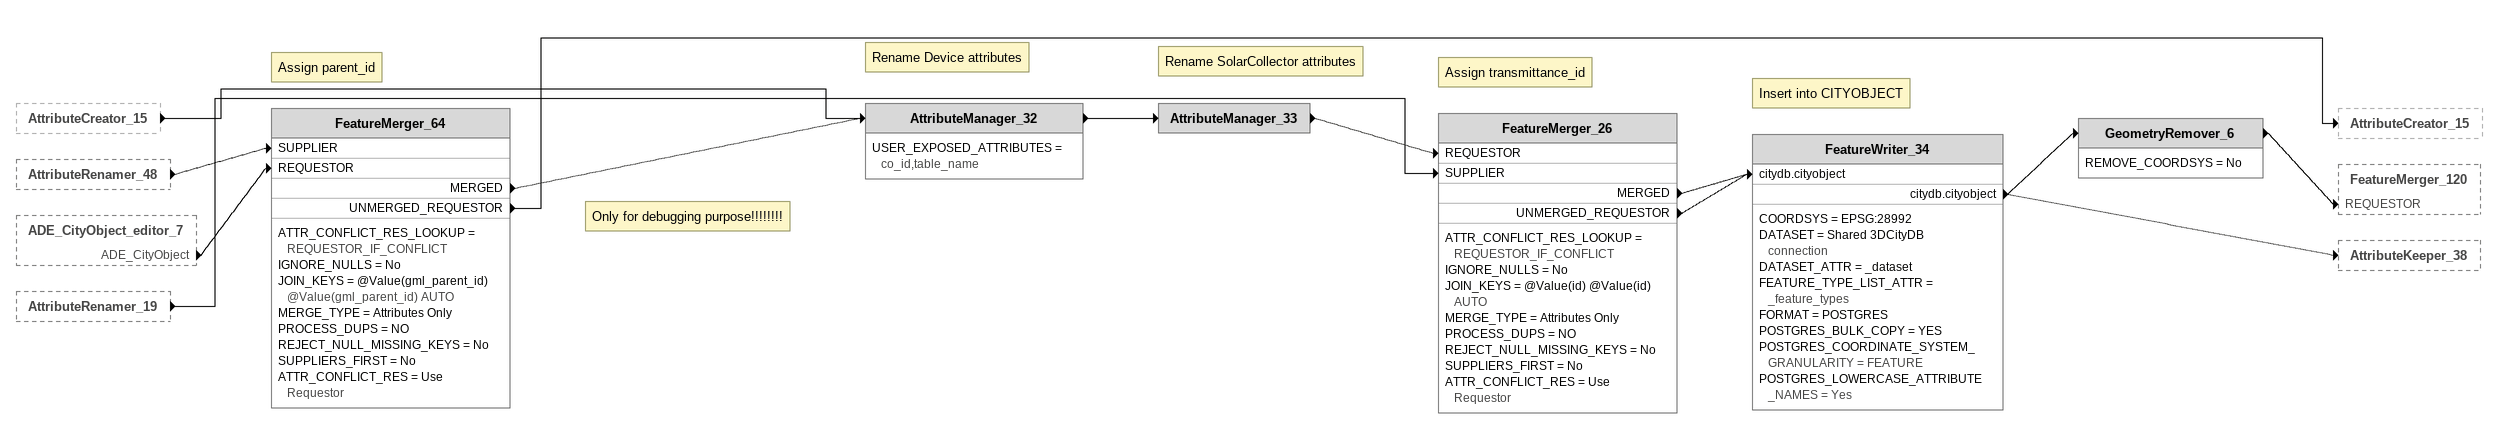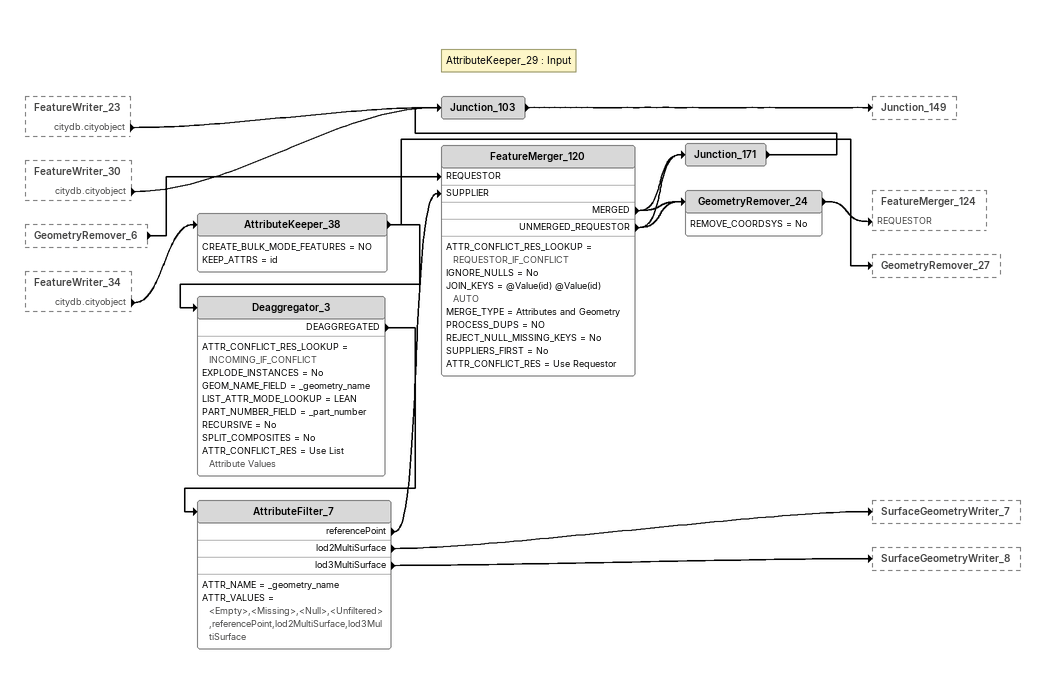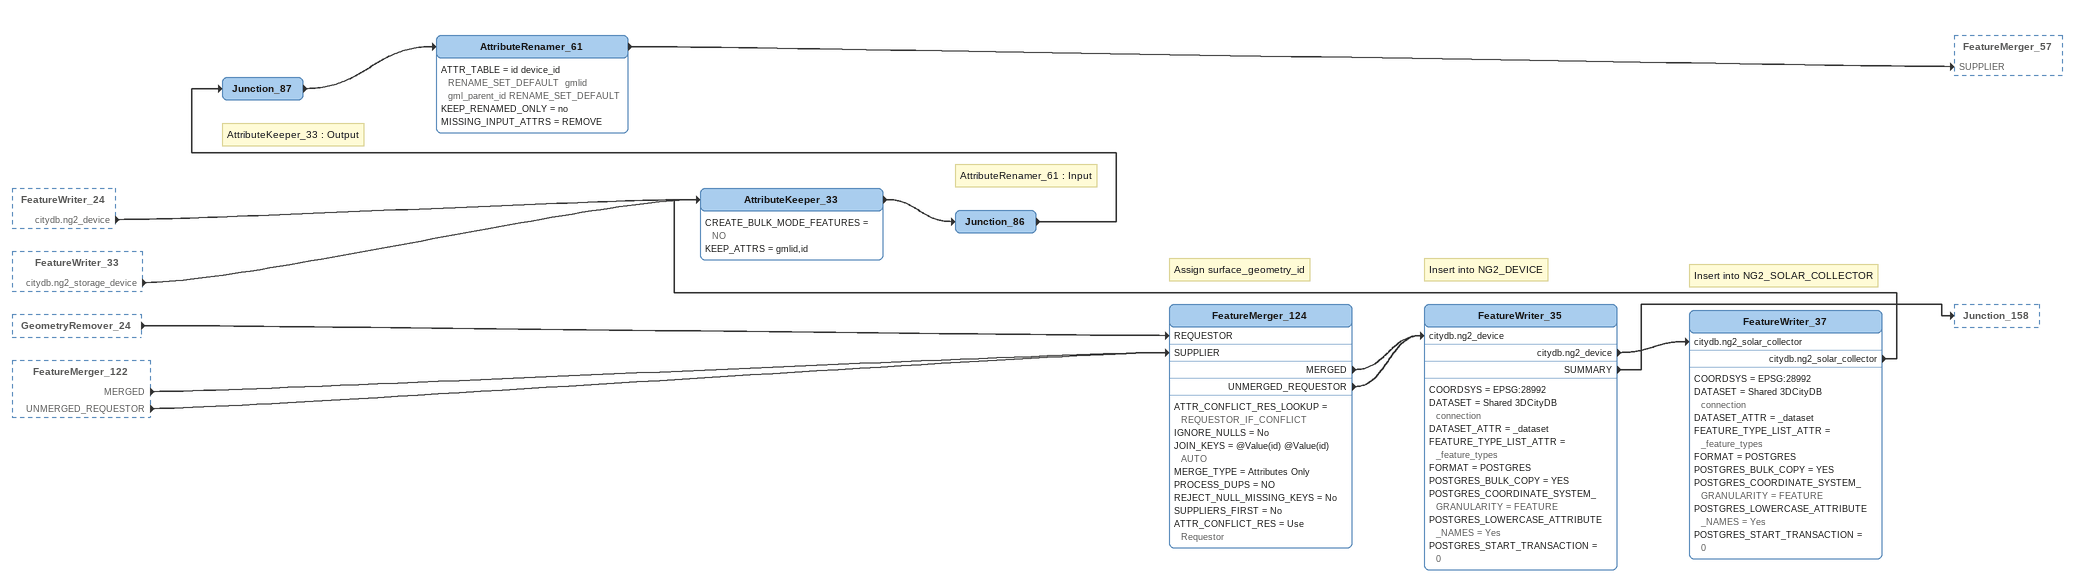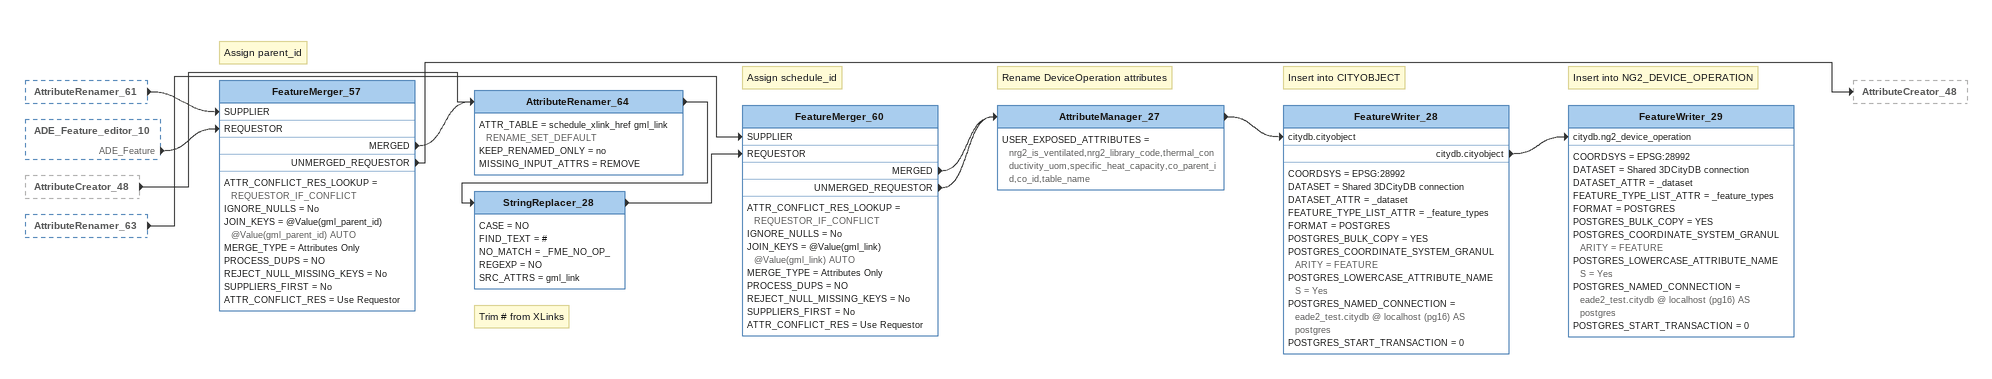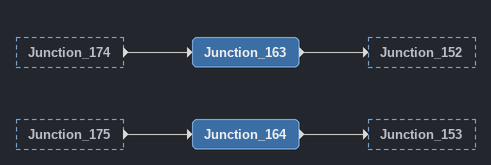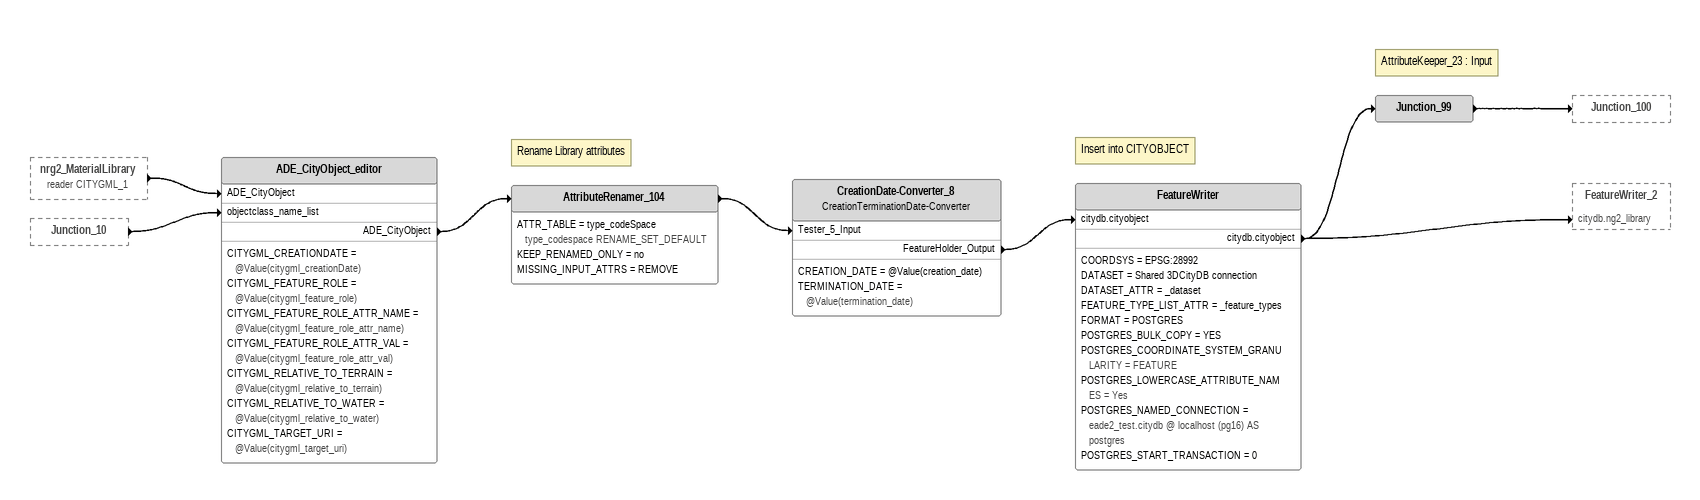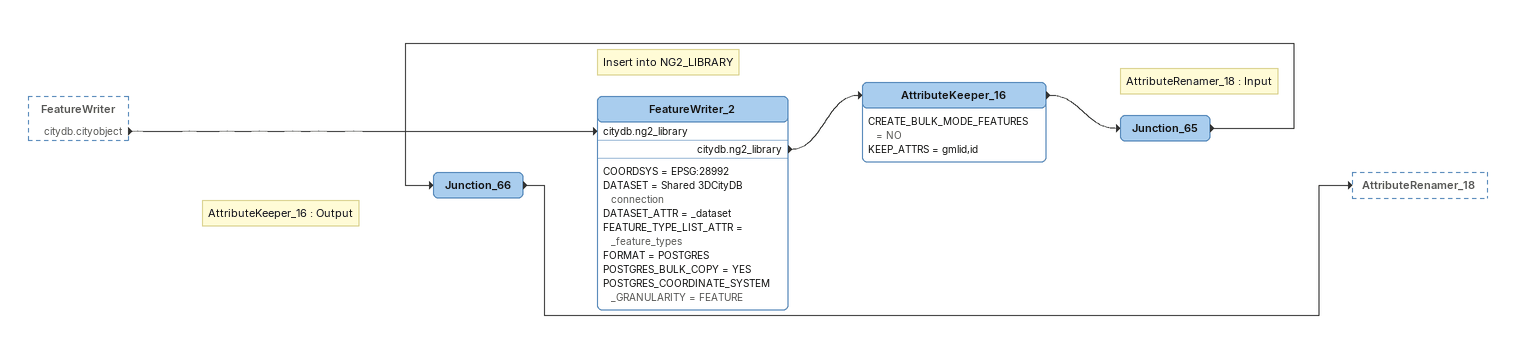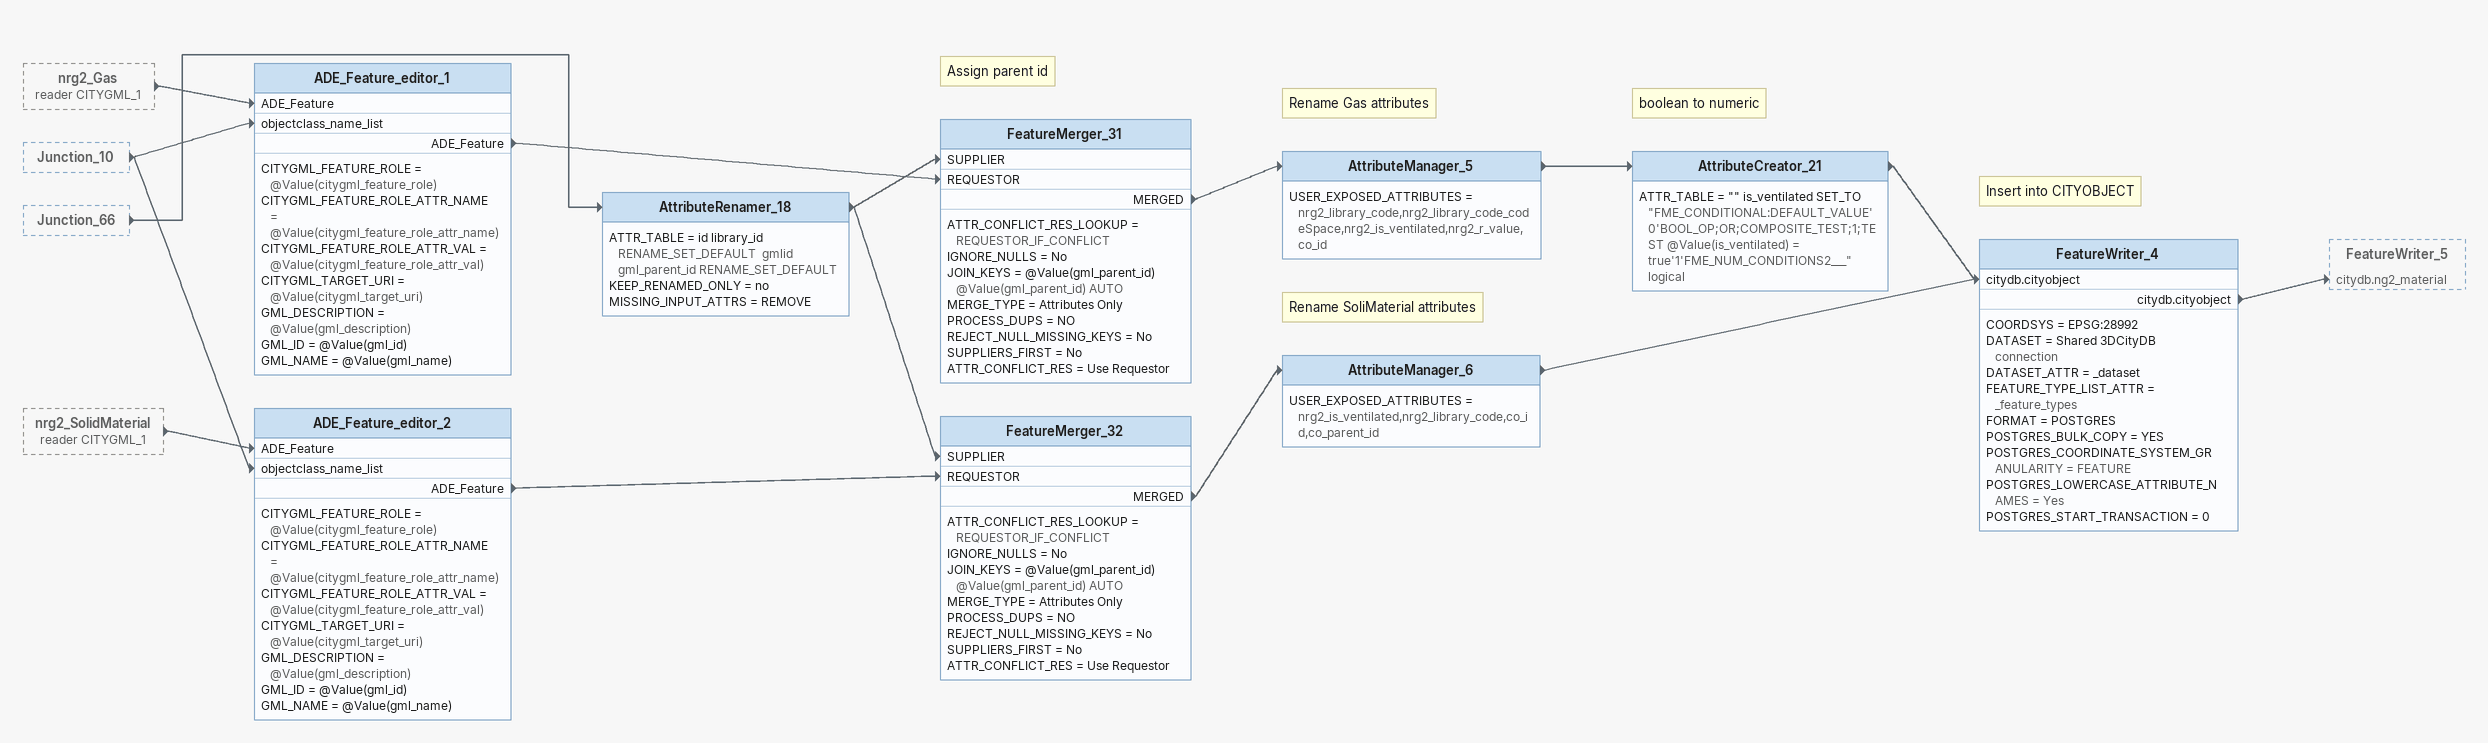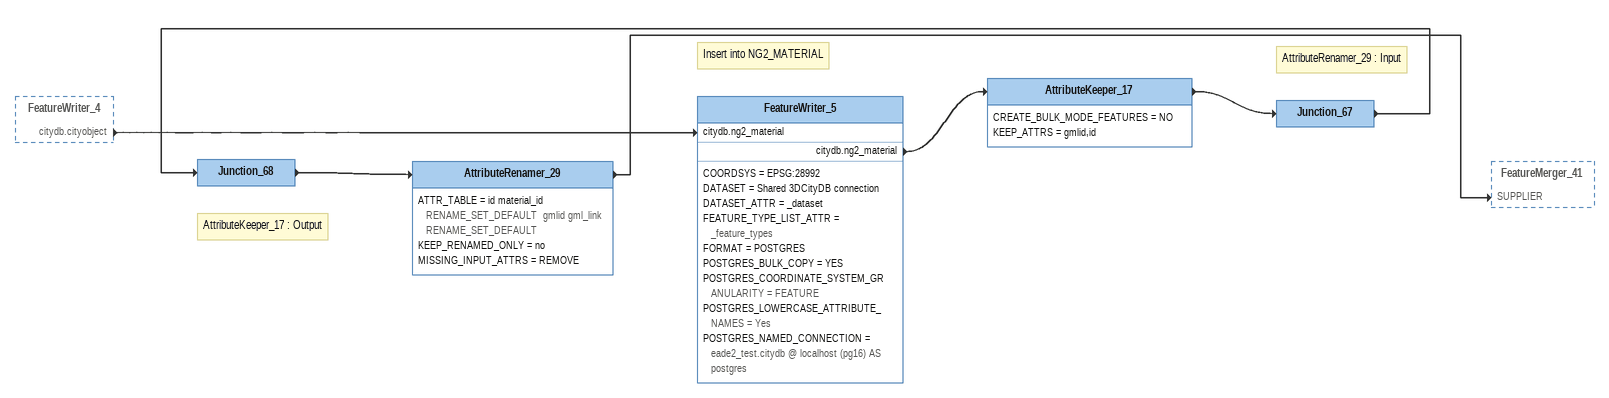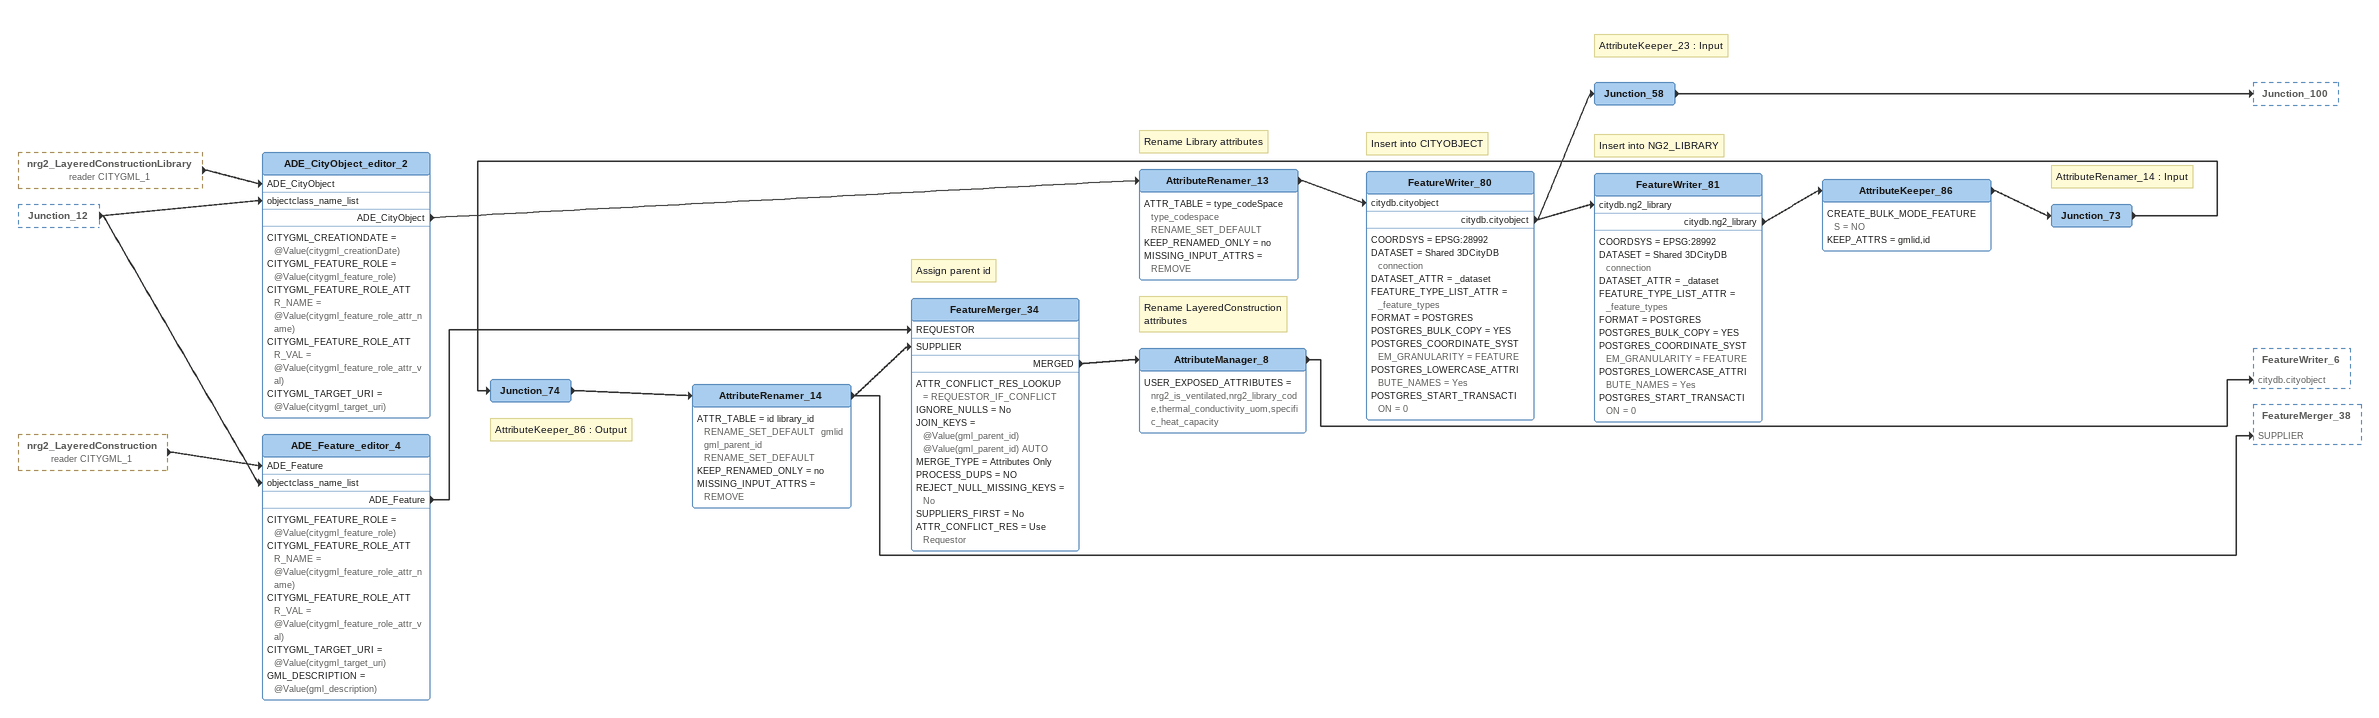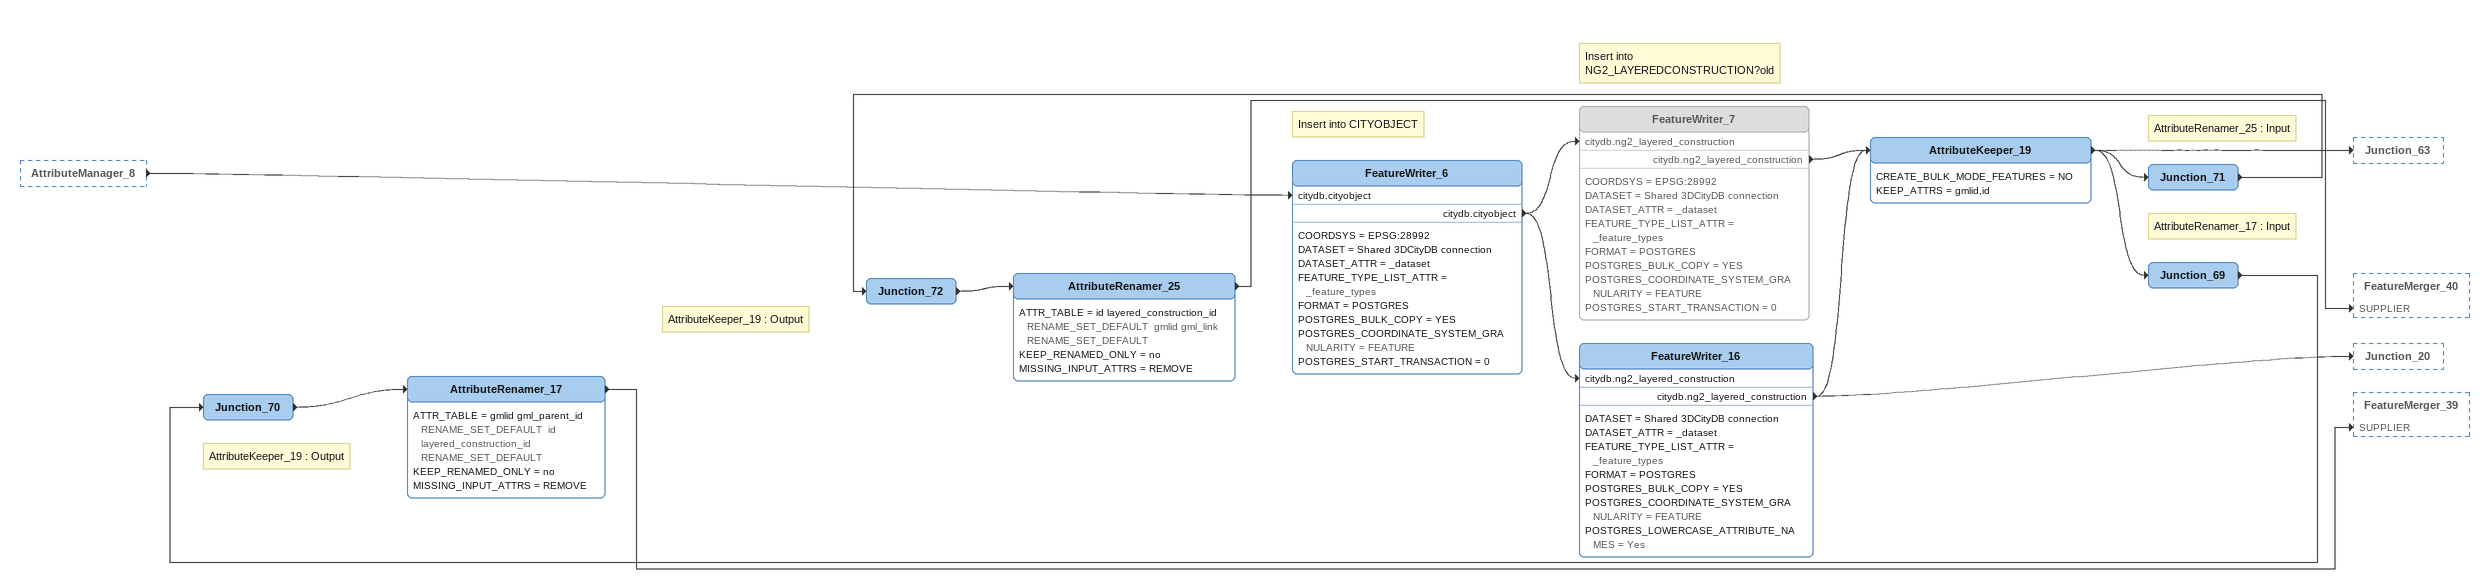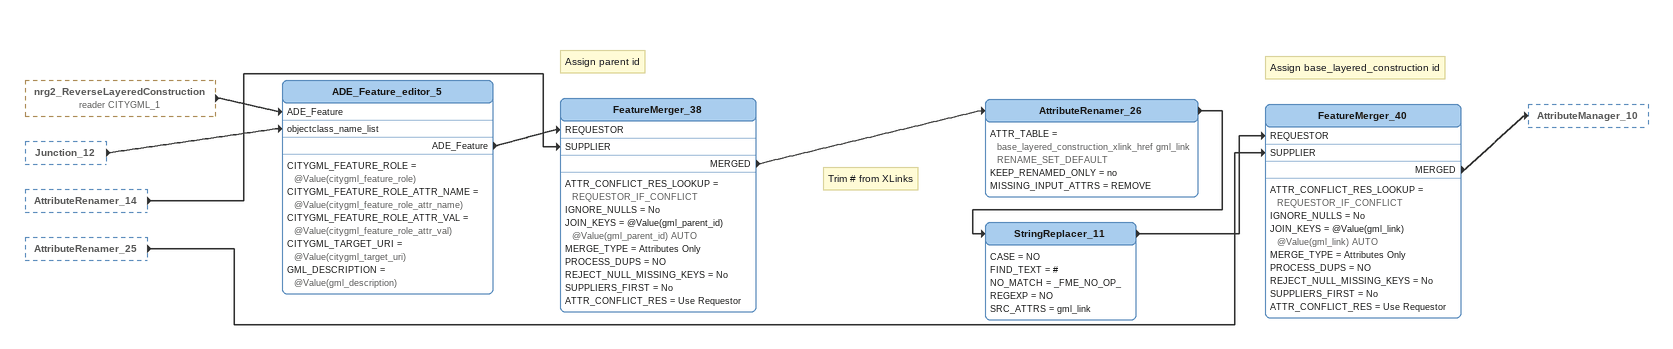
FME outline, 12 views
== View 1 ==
AttributeCreator_15 [outside]
    -> AttributeManager_32
AttributeRenamer_48 [outside]
    -> FeatureMerger_64 [SUPPLIER]
ADE_CityObject_editor_7 [outside]
    ADE_CityObject -> FeatureMerger_64 [REQUESTOR]
AttributeRenamer_19 [outside]
    -> FeatureMerger_26 [SUPPLIER]
Note: Assign parent_id
Note: Only for debugging purpose!!!!!!!!
FeatureMerger_64
    ATTR_CONFLICT_RES_LOOKUP = REQUESTOR_IF_CONFLICT
    IGNORE_NULLS = No
    JOIN_KEYS = @Value(gml_parent_id) @Value(gml_parent_id) AUTO
    MERGE_TYPE = Attributes Only
    PROCESS_DUPS = NO
    REJECT_NULL_MISSING_KEYS = No
    SUPPLIERS_FIRST = No
    ATTR_CONFLICT_RES = Use Requestor
    MERGED -> AttributeManager_32
    UNMERGED_REQUESTOR -> AttributeCreator_15
Note: Rename Device attributes
AttributeManager_32
    USER_EXPOSED_ATTRIBUTES = co_id,table_name
    -> AttributeManager_33
Note: Rename SolarCollector attributes
AttributeManager_33
    -> FeatureMerger_26 [REQUESTOR]
Note: Assign transmittance_id
FeatureMerger_26
    ATTR_CONFLICT_RES_LOOKUP = REQUESTOR_IF_CONFLICT
    IGNORE_NULLS = No
    JOIN_KEYS = @Value(id) @Value(id) AUTO
    MERGE_TYPE = Attributes Only
    PROCESS_DUPS = NO
    REJECT_NULL_MISSING_KEYS = No
    SUPPLIERS_FIRST = No
    ATTR_CONFLICT_RES = Use Requestor
    MERGED -> FeatureWriter_34 [citydb.cityobject]
    UNMERGED_REQUESTOR -> FeatureWriter_34 [citydb.cityobject]
Note: Insert into CITYOBJECT
FeatureWriter_34
    COORDSYS = EPSG:28992
    DATASET = Shared 3DCityDB connection
    DATASET_ATTR = _dataset
    FEATURE_TYPE_LIST_ATTR = _feature_types
    FORMAT = POSTGRES
    POSTGRES_BULK_COPY = YES
    POSTGRES_COORDINATE_SYSTEM_GRANULARITY = FEATURE
    POSTGRES_LOWERCASE_ATTRIBUTE_NAMES = Yes
    citydb.cityobject -> GeometryRemover_6
    citydb.cityobject -> AttributeKeeper_38
GeometryRemover_6
    REMOVE_COORDSYS = No
    -> FeatureMerger_120 [REQUESTOR]

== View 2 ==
FeatureWriter_23 [outside]
    citydb.cityobject -> Junction_103
FeatureWriter_30 [outside]
    citydb.cityobject -> Junction_103
GeometryRemover_6 [outside]
    -> FeatureMerger_120 [REQUESTOR]
FeatureWriter_34 [outside]
    citydb.cityobject -> AttributeKeeper_38
AttributeKeeper_38
    CREATE_BULK_MODE_FEATURES = NO
    KEEP_ATTRS = id
    -> Deaggregator_3
    -> GeometryRemover_27
Deaggregator_3
    ATTR_CONFLICT_RES_LOOKUP = INCOMING_IF_CONFLICT
    EXPLODE_INSTANCES = No
    GEOM_NAME_FIELD = _geometry_name
    LIST_ATTR_MODE_LOOKUP = LEAN
    PART_NUMBER_FIELD = _part_number
    RECURSIVE = No
    SPLIT_COMPOSITES = No
    ATTR_CONFLICT_RES = Use List Attribute Values
    DEAGGREGATED -> AttributeFilter_7
AttributeFilter_7
    ATTR_NAME = _geometry_name
    ATTR_VALUES = <Empty>,<Missing>,<Null>,<Unfiltered>,referencePoint,lod2MultiSurface,lod3MultiSurface
    referencePoint -> FeatureMerger_120 [SUPPLIER]
    lod2MultiSurface -> SurfaceGeometryWriter_7
    lod3MultiSurface -> SurfaceGeometryWriter_8
FeatureMerger_120
    ATTR_CONFLICT_RES_LOOKUP = REQUESTOR_IF_CONFLICT
    IGNORE_NULLS = No
    JOIN_KEYS = @Value(id) @Value(id) AUTO
    MERGE_TYPE = Attributes and Geometry
    PROCESS_DUPS = NO
    REJECT_NULL_MISSING_KEYS = No
    SUPPLIERS_FIRST = No
    ATTR_CONFLICT_RES = Use Requestor
    MERGED -> GeometryRemover_24
    MERGED -> Junction_171
    UNMERGED_REQUESTOR -> GeometryRemover_24
    UNMERGED_REQUESTOR -> Junction_171
Junction_171
    -> Junction_103
Note: AttributeKeeper_29 : Input
Junction_103
    -> Junction_149
GeometryRemover_24
    REMOVE_COORDSYS = No
    -> FeatureMerger_124 [REQUESTOR]

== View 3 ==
FeatureWriter_24 [outside]
    citydb.ng2_device -> AttributeKeeper_33
FeatureWriter_33 [outside]
    citydb.ng2_storage_device -> AttributeKeeper_33
GeometryRemover_24 [outside]
    -> FeatureMerger_124 [REQUESTOR]
FeatureMerger_122 [outside]
    MERGED -> FeatureMerger_124 [SUPPLIER]
    UNMERGED_REQUESTOR -> FeatureMerger_124 [SUPPLIER]
Note: Assign surface_geometry_id
FeatureMerger_124
    ATTR_CONFLICT_RES_LOOKUP = REQUESTOR_IF_CONFLICT
    IGNORE_NULLS = No
    JOIN_KEYS = @Value(id) @Value(id) AUTO
    MERGE_TYPE = Attributes Only
    PROCESS_DUPS = NO
    REJECT_NULL_MISSING_KEYS = No
    SUPPLIERS_FIRST = No
    ATTR_CONFLICT_RES = Use Requestor
    MERGED -> FeatureWriter_35 [citydb.ng2_device]
    UNMERGED_REQUESTOR -> FeatureWriter_35 [citydb.ng2_device]
Note: Insert into NG2_DEVICE
FeatureWriter_35
    COORDSYS = EPSG:28992
    DATASET = Shared 3DCityDB connection
    DATASET_ATTR = _dataset
    FEATURE_TYPE_LIST_ATTR = _feature_types
    FORMAT = POSTGRES
    POSTGRES_BULK_COPY = YES
    POSTGRES_COORDINATE_SYSTEM_GRANULARITY = FEATURE
    POSTGRES_LOWERCASE_ATTRIBUTE_NAMES = Yes
    POSTGRES_START_TRANSACTION = 0
    citydb.ng2_device -> FeatureWriter_37 [citydb.ng2_solar_collector]
    SUMMARY -> Junction_158
Note: Insert into NG2_SOLAR_COLLECTOR
FeatureWriter_37
    COORDSYS = EPSG:28992
    DATASET = Shared 3DCityDB connection
    DATASET_ATTR = _dataset
    FEATURE_TYPE_LIST_ATTR = _feature_types
    FORMAT = POSTGRES
    POSTGRES_BULK_COPY = YES
    POSTGRES_COORDINATE_SYSTEM_GRANULARITY = FEATURE
    POSTGRES_LOWERCASE_ATTRIBUTE_NAMES = Yes
    POSTGRES_START_TRANSACTION = 0
    citydb.ng2_solar_collector -> AttributeKeeper_33
AttributeKeeper_33
    CREATE_BULK_MODE_FEATURES = NO
    KEEP_ATTRS = gmlid,id
    -> Junction_86
Note: AttributeRenamer_61 : Input
Junction_86
    -> Junction_87
Note: AttributeKeeper_33 : Output
Junction_87
    -> AttributeRenamer_61
AttributeRenamer_61
    ATTR_TABLE = id device_id RENAME_SET_DEFAULT  gmlid gml_parent_id RENAME_SET_DEFAULT
    KEEP_RENAMED_ONLY = no
    MISSING_INPUT_ATTRS = REMOVE
    -> FeatureMerger_57 [SUPPLIER]

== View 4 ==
AttributeRenamer_61 [outside]
    -> FeatureMerger_57 [SUPPLIER]
ADE_Feature_editor_10 [outside]
    ADE_Feature -> FeatureMerger_57 [REQUESTOR]
AttributeCreator_48 [outside]
    -> AttributeRenamer_64
AttributeRenamer_63 [outside]
    -> FeatureMerger_60 [SUPPLIER]
Note: Assign parent_id
FeatureMerger_57
    ATTR_CONFLICT_RES_LOOKUP = REQUESTOR_IF_CONFLICT
    IGNORE_NULLS = No
    JOIN_KEYS = @Value(gml_parent_id) @Value(gml_parent_id) AUTO
    MERGE_TYPE = Attributes Only
    PROCESS_DUPS = NO
    REJECT_NULL_MISSING_KEYS = No
    SUPPLIERS_FIRST = No
    ATTR_CONFLICT_RES = Use Requestor
    MERGED -> AttributeRenamer_64
    UNMERGED_REQUESTOR -> AttributeCreator_48
AttributeRenamer_64
    ATTR_TABLE = schedule_xlink_href gml_link RENAME_SET_DEFAULT
    KEEP_RENAMED_ONLY = no
    MISSING_INPUT_ATTRS = REMOVE
    -> StringReplacer_28
Note: Trim # from XLinks
StringReplacer_28
    CASE = NO
    FIND_TEXT = #
    NO_MATCH = _FME_NO_OP_
    REGEXP = NO
    SRC_ATTRS = gml_link
    -> FeatureMerger_60 [REQUESTOR]
Note: Assign schedule_id
FeatureMerger_60
    ATTR_CONFLICT_RES_LOOKUP = REQUESTOR_IF_CONFLICT
    IGNORE_NULLS = No
    JOIN_KEYS = @Value(gml_link) @Value(gml_link) AUTO
    MERGE_TYPE = Attributes Only
    PROCESS_DUPS = NO
    REJECT_NULL_MISSING_KEYS = No
    SUPPLIERS_FIRST = No
    ATTR_CONFLICT_RES = Use Requestor
    MERGED -> AttributeManager_27
    UNMERGED_REQUESTOR -> AttributeManager_27
Note: Rename DeviceOperation attributes
AttributeManager_27
    USER_EXPOSED_ATTRIBUTES = nrg2_is_ventilated,nrg2_library_code,thermal_conductivity_uom,specific_heat_capacity,co_parent_id,co_id,table_name
    -> FeatureWriter_28 [citydb.cityobject]
Note: Insert into CITYOBJECT
FeatureWriter_28
    COORDSYS = EPSG:28992
    DATASET = Shared 3DCityDB connection
    DATASET_ATTR = _dataset
    FEATURE_TYPE_LIST_ATTR = _feature_types
    FORMAT = POSTGRES
    POSTGRES_BULK_COPY = YES
    POSTGRES_COORDINATE_SYSTEM_GRANULARITY = FEATURE
    POSTGRES_LOWERCASE_ATTRIBUTE_NAMES = Yes
    POSTGRES_NAMED_CONNECTION = eade2_test.citydb @ localhost (pg16) AS postgres
    POSTGRES_START_TRANSACTION = 0
    citydb.cityobject -> FeatureWriter_29 [citydb.ng2_device_operation]
Note: Insert into NG2_DEVICE_OPERATION
FeatureWriter_29
    COORDSYS = EPSG:28992
    DATASET = Shared 3DCityDB connection
    DATASET_ATTR = _dataset
    FEATURE_TYPE_LIST_ATTR = _feature_types
    FORMAT = POSTGRES
    POSTGRES_BULK_COPY = YES
    POSTGRES_COORDINATE_SYSTEM_GRANULARITY = FEATURE
    POSTGRES_LOWERCASE_ATTRIBUTE_NAMES = Yes
    POSTGRES_NAMED_CONNECTION = eade2_test.citydb @ localhost (pg16) AS postgres
    POSTGRES_START_TRANSACTION = 0

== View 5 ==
Junction_174 [outside]
    -> Junction_163
Junction_175 [outside]
    -> Junction_164
Junction_163
    -> Junction_152
Junction_164
    -> Junction_153

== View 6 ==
nrg2_MaterialLibrary (reader CITYGML_1) [outside]
    -> ADE_CityObject_editor [ADE_CityObject]
Junction_10 [outside]
    -> ADE_CityObject_editor [objectclass_name_list]
ADE_CityObject_editor
    CITYGML_CREATIONDATE = @Value(citygml_creationDate)
    CITYGML_FEATURE_ROLE = @Value(citygml_feature_role)
    CITYGML_FEATURE_ROLE_ATTR_NAME = @Value(citygml_feature_role_attr_name)
    CITYGML_FEATURE_ROLE_ATTR_VAL = @Value(citygml_feature_role_attr_val)
    CITYGML_RELATIVE_TO_TERRAIN = @Value(citygml_relative_to_terrain)
    CITYGML_RELATIVE_TO_WATER = @Value(citygml_relative_to_water)
    CITYGML_TARGET_URI = @Value(citygml_target_uri)
    ADE_CityObject -> AttributeRenamer_104
Note: Rename Library attributes
AttributeRenamer_104
    ATTR_TABLE = type_codeSpace type_codespace RENAME_SET_DEFAULT
    KEEP_RENAMED_ONLY = no
    MISSING_INPUT_ATTRS = REMOVE
    -> CreationDate-Converter_8 [Tester_5_Input]
CreationDate-Converter_8: CreationTerminationDate-Converter
    CREATION_DATE = @Value(creation_date)
    TERMINATION_DATE = @Value(termination_date)
    FeatureHolder_Output -> FeatureWriter [citydb.cityobject]
Note: Insert into CITYOBJECT
FeatureWriter
    COORDSYS = EPSG:28992
    DATASET = Shared 3DCityDB connection
    DATASET_ATTR = _dataset
    FEATURE_TYPE_LIST_ATTR = _feature_types
    FORMAT = POSTGRES
    POSTGRES_BULK_COPY = YES
    POSTGRES_COORDINATE_SYSTEM_GRANULARITY = FEATURE
    POSTGRES_LOWERCASE_ATTRIBUTE_NAMES = Yes
    POSTGRES_NAMED_CONNECTION = eade2_test.citydb @ localhost (pg16) AS postgres
    POSTGRES_START_TRANSACTION = 0
    citydb.cityobject -> Junction_99
    citydb.cityobject -> FeatureWriter_2 [citydb.ng2_library]
Note: AttributeKeeper_23 : Input
Junction_99
    -> Junction_100

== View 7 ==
FeatureWriter [outside]
    citydb.cityobject -> FeatureWriter_2 [citydb.ng2_library]
Note: Insert into NG2_LIBRARY
FeatureWriter_2
    COORDSYS = EPSG:28992
    DATASET = Shared 3DCityDB connection
    DATASET_ATTR = _dataset
    FEATURE_TYPE_LIST_ATTR = _feature_types
    FORMAT = POSTGRES
    POSTGRES_BULK_COPY = YES
    POSTGRES_COORDINATE_SYSTEM_GRANULARITY = FEATURE
    citydb.ng2_library -> AttributeKeeper_16
AttributeKeeper_16
    CREATE_BULK_MODE_FEATURES = NO
    KEEP_ATTRS = gmlid,id
    -> Junction_65
Note: AttributeRenamer_18 : Input
Junction_65
    -> Junction_66
Note: AttributeKeeper_16 : Output
Junction_66
    -> AttributeRenamer_18

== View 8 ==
nrg2_Gas (reader CITYGML_1) [outside]
    -> ADE_Feature_editor_1 [ADE_Feature]
Junction_10 [outside]
    -> ADE_Feature_editor_1 [objectclass_name_list]
    -> ADE_Feature_editor_2 [objectclass_name_list]
Junction_66 [outside]
    -> AttributeRenamer_18
nrg2_SolidMaterial (reader CITYGML_1) [outside]
    -> ADE_Feature_editor_2 [ADE_Feature]
AttributeRenamer_18
    ATTR_TABLE = id library_id RENAME_SET_DEFAULT  gmlid gml_parent_id RENAME_SET_DEFAULT
    KEEP_RENAMED_ONLY = no
    MISSING_INPUT_ATTRS = REMOVE
    -> FeatureMerger_31 [SUPPLIER]
    -> FeatureMerger_32 [SUPPLIER]
ADE_Feature_editor_1
    CITYGML_FEATURE_ROLE = @Value(citygml_feature_role)
    CITYGML_FEATURE_ROLE_ATTR_NAME = @Value(citygml_feature_role_attr_name)
    CITYGML_FEATURE_ROLE_ATTR_VAL = @Value(citygml_feature_role_attr_val)
    CITYGML_TARGET_URI = @Value(citygml_target_uri)
    GML_DESCRIPTION = @Value(gml_description)
    GML_ID = @Value(gml_id)
    GML_NAME = @Value(gml_name)
    ADE_Feature -> FeatureMerger_31 [REQUESTOR]
Note: Assign parent id
FeatureMerger_31
    ATTR_CONFLICT_RES_LOOKUP = REQUESTOR_IF_CONFLICT
    IGNORE_NULLS = No
    JOIN_KEYS = @Value(gml_parent_id) @Value(gml_parent_id) AUTO
    MERGE_TYPE = Attributes Only
    PROCESS_DUPS = NO
    REJECT_NULL_MISSING_KEYS = No
    SUPPLIERS_FIRST = No
    ATTR_CONFLICT_RES = Use Requestor
    MERGED -> AttributeManager_5
Note: Rename Gas attributes
AttributeManager_5
    USER_EXPOSED_ATTRIBUTES = nrg2_library_code,nrg2_library_code_codeSpace,nrg2_is_ventilated,nrg2_r_value,co_id
    -> AttributeCreator_21
Note: boolean to numeric
AttributeCreator_21
    ATTR_TABLE = "" is_ventilated SET_TO "FME_CONDITIONAL:DEFAULT_VALUE'0'BOOL_OP;OR;COMPOSITE_TEST;1;TEST @Value(is_ventilated) = true'1'FME_NUM_CONDITIONS2___" logical
    -> FeatureWriter_4 [citydb.cityobject]
ADE_Feature_editor_2
    CITYGML_FEATURE_ROLE = @Value(citygml_feature_role)
    CITYGML_FEATURE_ROLE_ATTR_NAME = @Value(citygml_feature_role_attr_name)
    CITYGML_FEATURE_ROLE_ATTR_VAL = @Value(citygml_feature_role_attr_val)
    CITYGML_TARGET_URI = @Value(citygml_target_uri)
    GML_DESCRIPTION = @Value(gml_description)
    GML_ID = @Value(gml_id)
    GML_NAME = @Value(gml_name)
    ADE_Feature -> FeatureMerger_32 [REQUESTOR]
FeatureMerger_32
    ATTR_CONFLICT_RES_LOOKUP = REQUESTOR_IF_CONFLICT
    IGNORE_NULLS = No
    JOIN_KEYS = @Value(gml_parent_id) @Value(gml_parent_id) AUTO
    MERGE_TYPE = Attributes Only
    PROCESS_DUPS = NO
    REJECT_NULL_MISSING_KEYS = No
    SUPPLIERS_FIRST = No
    ATTR_CONFLICT_RES = Use Requestor
    MERGED -> AttributeManager_6
Note: Rename SoliMaterial attributes
AttributeManager_6
    USER_EXPOSED_ATTRIBUTES = nrg2_is_ventilated,nrg2_library_code,co_id,co_parent_id
    -> FeatureWriter_4 [citydb.cityobject]
Note: Insert into CITYOBJECT
FeatureWriter_4
    COORDSYS = EPSG:28992
    DATASET = Shared 3DCityDB connection
    DATASET_ATTR = _dataset
    FEATURE_TYPE_LIST_ATTR = _feature_types
    FORMAT = POSTGRES
    POSTGRES_BULK_COPY = YES
    POSTGRES_COORDINATE_SYSTEM_GRANULARITY = FEATURE
    POSTGRES_LOWERCASE_ATTRIBUTE_NAMES = Yes
    POSTGRES_START_TRANSACTION = 0
    citydb.cityobject -> FeatureWriter_5 [citydb.ng2_material]

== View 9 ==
FeatureWriter_4 [outside]
    citydb.cityobject -> FeatureWriter_5 [citydb.ng2_material]
Note: Insert into NG2_MATERIAL
FeatureWriter_5
    COORDSYS = EPSG:28992
    DATASET = Shared 3DCityDB connection
    DATASET_ATTR = _dataset
    FEATURE_TYPE_LIST_ATTR = _feature_types
    FORMAT = POSTGRES
    POSTGRES_BULK_COPY = YES
    POSTGRES_COORDINATE_SYSTEM_GRANULARITY = FEATURE
    POSTGRES_LOWERCASE_ATTRIBUTE_NAMES = Yes
    POSTGRES_NAMED_CONNECTION = eade2_test.citydb @ localhost (pg16) AS postgres
    citydb.ng2_material -> AttributeKeeper_17
AttributeKeeper_17
    CREATE_BULK_MODE_FEATURES = NO
    KEEP_ATTRS = gmlid,id
    -> Junction_67
Note: AttributeRenamer_29 : Input
Junction_67
    -> Junction_68
Note: AttributeKeeper_17 : Output
Junction_68
    -> AttributeRenamer_29
AttributeRenamer_29
    ATTR_TABLE = id material_id RENAME_SET_DEFAULT  gmlid gml_link RENAME_SET_DEFAULT
    KEEP_RENAMED_ONLY = no
    MISSING_INPUT_ATTRS = REMOVE
    -> FeatureMerger_41 [SUPPLIER]

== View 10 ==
nrg2_LayeredConstructionLibrary (reader CITYGML_1) [outside]
    -> ADE_CityObject_editor_2 [ADE_CityObject]
Junction_12 [outside]
    -> ADE_CityObject_editor_2 [objectclass_name_list]
    -> ADE_Feature_editor_4 [objectclass_name_list]
nrg2_LayeredConstruction (reader CITYGML_1) [outside]
    -> ADE_Feature_editor_4 [ADE_Feature]
ADE_CityObject_editor_2
    CITYGML_CREATIONDATE = @Value(citygml_creationDate)
    CITYGML_FEATURE_ROLE = @Value(citygml_feature_role)
    CITYGML_FEATURE_ROLE_ATTR_NAME = @Value(citygml_feature_role_attr_name)
    CITYGML_FEATURE_ROLE_ATTR_VAL = @Value(citygml_feature_role_attr_val)
    CITYGML_TARGET_URI = @Value(citygml_target_uri)
    ADE_CityObject -> AttributeRenamer_13
Note: Rename Library attributes
AttributeRenamer_13
    ATTR_TABLE = type_codeSpace type_codespace RENAME_SET_DEFAULT
    KEEP_RENAMED_ONLY = no
    MISSING_INPUT_ATTRS = REMOVE
    -> FeatureWriter_80 [citydb.cityobject]
Note: Insert into CITYOBJECT
FeatureWriter_80
    COORDSYS = EPSG:28992
    DATASET = Shared 3DCityDB connection
    DATASET_ATTR = _dataset
    FEATURE_TYPE_LIST_ATTR = _feature_types
    FORMAT = POSTGRES
    POSTGRES_BULK_COPY = YES
    POSTGRES_COORDINATE_SYSTEM_GRANULARITY = FEATURE
    POSTGRES_LOWERCASE_ATTRIBUTE_NAMES = Yes
    POSTGRES_START_TRANSACTION = 0
    citydb.cityobject -> FeatureWriter_81 [citydb.ng2_library]
    citydb.cityobject -> Junction_58
Note: AttributeKeeper_23 : Input
Junction_58
    -> Junction_100
Note: Insert into NG2_LIBRARY
FeatureWriter_81
    COORDSYS = EPSG:28992
    DATASET = Shared 3DCityDB connection
    DATASET_ATTR = _dataset
    FEATURE_TYPE_LIST_ATTR = _feature_types
    FORMAT = POSTGRES
    POSTGRES_BULK_COPY = YES
    POSTGRES_COORDINATE_SYSTEM_GRANULARITY = FEATURE
    POSTGRES_LOWERCASE_ATTRIBUTE_NAMES = Yes
    POSTGRES_START_TRANSACTION = 0
    citydb.ng2_library -> AttributeKeeper_86
AttributeKeeper_86
    CREATE_BULK_MODE_FEATURES = NO
    KEEP_ATTRS = gmlid,id
    -> Junction_73
Note: AttributeRenamer_14 : Input
Junction_73
    -> Junction_74
Note: AttributeKeeper_86 : Output
Junction_74
    -> AttributeRenamer_14
AttributeRenamer_14
    ATTR_TABLE = id library_id RENAME_SET_DEFAULT  gmlid gml_parent_id RENAME_SET_DEFAULT
    KEEP_RENAMED_ONLY = no
    MISSING_INPUT_ATTRS = REMOVE
    -> FeatureMerger_34 [SUPPLIER]
    -> FeatureMerger_38 [SUPPLIER]
ADE_Feature_editor_4
    CITYGML_FEATURE_ROLE = @Value(citygml_feature_role)
    CITYGML_FEATURE_ROLE_ATTR_NAME = @Value(citygml_feature_role_attr_name)
    CITYGML_FEATURE_ROLE_ATTR_VAL = @Value(citygml_feature_role_attr_val)
    CITYGML_TARGET_URI = @Value(citygml_target_uri)
    GML_DESCRIPTION = @Value(gml_description)
    ADE_Feature -> FeatureMerger_34 [REQUESTOR]
Note: Assign parent id
FeatureMerger_34
    ATTR_CONFLICT_RES_LOOKUP = REQUESTOR_IF_CONFLICT
    IGNORE_NULLS = No
    JOIN_KEYS = @Value(gml_parent_id) @Value(gml_parent_id) AUTO
    MERGE_TYPE = Attributes Only
    PROCESS_DUPS = NO
    REJECT_NULL_MISSING_KEYS = No
    SUPPLIERS_FIRST = No
    ATTR_CONFLICT_RES = Use Requestor
    MERGED -> AttributeManager_8
Note: Rename LayeredConstruction attributes
AttributeManager_8
    USER_EXPOSED_ATTRIBUTES = nrg2_is_ventilated,nrg2_library_code,thermal_conductivity_uom,specific_heat_capacity
    -> FeatureWriter_6 [citydb.cityobject]

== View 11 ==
AttributeManager_8 [outside]
    -> FeatureWriter_6 [citydb.cityobject]
Note: Insert into CITYOBJECT
FeatureWriter_6
    COORDSYS = EPSG:28992
    DATASET = Shared 3DCityDB connection
    DATASET_ATTR = _dataset
    FEATURE_TYPE_LIST_ATTR = _feature_types
    FORMAT = POSTGRES
    POSTGRES_BULK_COPY = YES
    POSTGRES_COORDINATE_SYSTEM_GRANULARITY = FEATURE
    POSTGRES_START_TRANSACTION = 0
    citydb.cityobject -> FeatureWriter_7 [citydb.ng2_layered_construction]
    citydb.cityobject -> FeatureWriter_16 [citydb.ng2_layered_construction]
Note: Insert into NG2_LAYEREDCONSTRUCTION?old
FeatureWriter_7 [off]
    COORDSYS = EPSG:28992
    DATASET = Shared 3DCityDB connection
    DATASET_ATTR = _dataset
    FEATURE_TYPE_LIST_ATTR = _feature_types
    FORMAT = POSTGRES
    POSTGRES_BULK_COPY = YES
    POSTGRES_COORDINATE_SYSTEM_GRANULARITY = FEATURE
    POSTGRES_START_TRANSACTION = 0
    citydb.ng2_layered_construction -> AttributeKeeper_19
FeatureWriter_16
    DATASET = Shared 3DCityDB connection
    DATASET_ATTR = _dataset
    FEATURE_TYPE_LIST_ATTR = _feature_types
    FORMAT = POSTGRES
    POSTGRES_BULK_COPY = YES
    POSTGRES_COORDINATE_SYSTEM_GRANULARITY = FEATURE
    POSTGRES_LOWERCASE_ATTRIBUTE_NAMES = Yes
    citydb.ng2_layered_construction -> AttributeKeeper_19
    citydb.ng2_layered_construction -> Junction_20
AttributeKeeper_19
    CREATE_BULK_MODE_FEATURES = NO
    KEEP_ATTRS = gmlid,id
    -> Junction_63
    -> Junction_69
    -> Junction_71
Note: AttributeRenamer_25 : Input
Junction_71
    -> Junction_72
Note: AttributeKeeper_19 : Output
Junction_72
    -> AttributeRenamer_25
AttributeRenamer_25
    ATTR_TABLE = id layered_construction_id RENAME_SET_DEFAULT  gmlid gml_link RENAME_SET_DEFAULT
    KEEP_RENAMED_ONLY = no
    MISSING_INPUT_ATTRS = REMOVE
    -> FeatureMerger_40 [SUPPLIER]
Note: AttributeRenamer_17 : Input
Junction_69
    -> Junction_70
Note: AttributeKeeper_19 : Output
Junction_70
    -> AttributeRenamer_17
AttributeRenamer_17
    ATTR_TABLE = gmlid gml_parent_id RENAME_SET_DEFAULT  id layered_construction_id RENAME_SET_DEFAULT
    KEEP_RENAMED_ONLY = no
    MISSING_INPUT_ATTRS = REMOVE
    -> FeatureMerger_39 [SUPPLIER]

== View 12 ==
nrg2_ReverseLayeredConstruction (reader CITYGML_1) [outside]
    -> ADE_Feature_editor_5 [ADE_Feature]
Junction_12 [outside]
    -> ADE_Feature_editor_5 [objectclass_name_list]
AttributeRenamer_14 [outside]
    -> FeatureMerger_38 [SUPPLIER]
AttributeRenamer_25 [outside]
    -> FeatureMerger_40 [SUPPLIER]
ADE_Feature_editor_5
    CITYGML_FEATURE_ROLE = @Value(citygml_feature_role)
    CITYGML_FEATURE_ROLE_ATTR_NAME = @Value(citygml_feature_role_attr_name)
    CITYGML_FEATURE_ROLE_ATTR_VAL = @Value(citygml_feature_role_attr_val)
    CITYGML_TARGET_URI = @Value(citygml_target_uri)
    GML_DESCRIPTION = @Value(gml_description)
    ADE_Feature -> FeatureMerger_38 [REQUESTOR]
Note: Assign parent id
FeatureMerger_38
    ATTR_CONFLICT_RES_LOOKUP = REQUESTOR_IF_CONFLICT
    IGNORE_NULLS = No
    JOIN_KEYS = @Value(gml_parent_id) @Value(gml_parent_id) AUTO
    MERGE_TYPE = Attributes Only
    PROCESS_DUPS = NO
    REJECT_NULL_MISSING_KEYS = No
    SUPPLIERS_FIRST = No
    ATTR_CONFLICT_RES = Use Requestor
    MERGED -> AttributeRenamer_26
AttributeRenamer_26
    ATTR_TABLE = base_layered_construction_xlink_href gml_link RENAME_SET_DEFAULT
    KEEP_RENAMED_ONLY = no
    MISSING_INPUT_ATTRS = REMOVE
    -> StringReplacer_11
Note: Trim # from XLinks
StringReplacer_11
    CASE = NO
    FIND_TEXT = #
    NO_MATCH = _FME_NO_OP_
    REGEXP = NO
    SRC_ATTRS = gml_link
    -> FeatureMerger_40 [REQUESTOR]
Note: Assign base_layered_construction id
FeatureMerger_40
    ATTR_CONFLICT_RES_LOOKUP = REQUESTOR_IF_CONFLICT
    IGNORE_NULLS = No
    JOIN_KEYS = @Value(gml_link) @Value(gml_link) AUTO
    MERGE_TYPE = Attributes Only
    PROCESS_DUPS = NO
    REJECT_NULL_MISSING_KEYS = No
    SUPPLIERS_FIRST = No
    ATTR_CONFLICT_RES = Use Requestor
    MERGED -> AttributeManager_10
